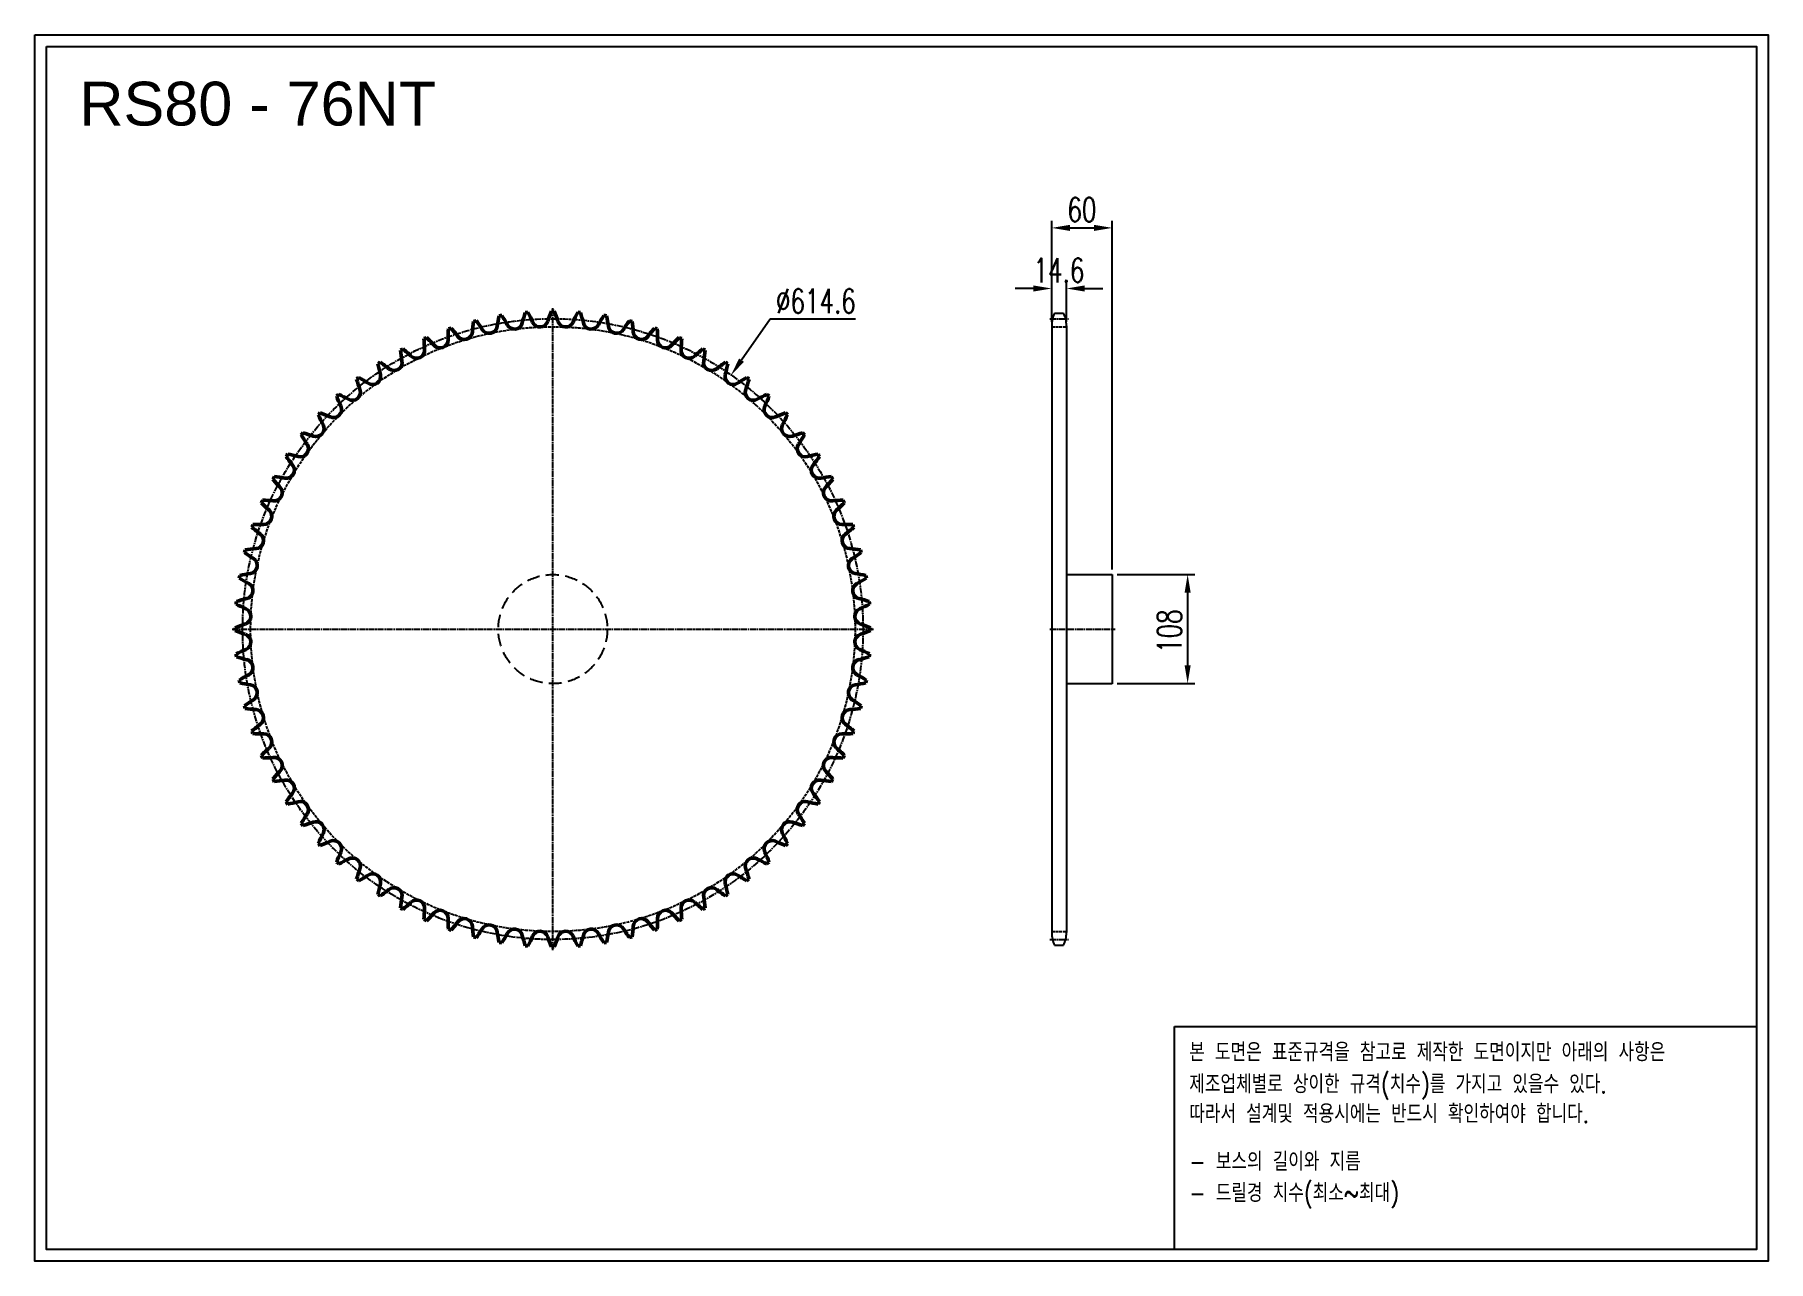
# Model space of a CAD drawing. Header units: millimetres. Extents: x -55033 to -53315, y 22702 to 23916.
import ezdxf

# ---------------------------------------------------------------- set-up
doc = ezdxf.new("R2010")
doc.units = ezdxf.units.MM
for name, pattern in [('AM_ISO02W050', [7.5, 6, -1.5]), ('AM_ISO02W050x2', [3.75, 3, -0.75]), ('AM_ISO08W050', [18, 12, -1.5, 3, -1.5]), ('AM_ISO08W050x2', [9, 6, -0.75, 1.5, -0.75]), ('HIDDEN', [9.525, 6.35, -3.175])]:
    doc.linetypes.add(name, pattern=pattern)
for name, color, linetype, lineweight in [('AM_0N', 7, 'Continuous', 50), ('AM_3N', 6, 'AM_ISO02W050', 25), ('AM_7', 4, 'AM_ISO08W050', 25), ('AM_7N', 4, 'AM_ISO08W050', 25)]:
    doc.layers.add(name, color=color, linetype=linetype, lineweight=lineweight)
doc.layers.add('HL', color=2, linetype='HIDDEN')
doc.layers.add('S-DIM', color=7, linetype='Continuous')
doc.styles.add('HAN', font='ROMANS.shx', dxfattribs={"width": 0.7, "bigfont": 'whgtxt.shx'})
doc.styles.add('HSG', font='SIMPLEX.shx', dxfattribs={"width": 0.7, "bigfont": 'HSG.shx'})
doc.styles.get("Standard").update_dxf_attribs({"font": 'arial.ttf'})
doc.dimstyles.new('APP36', dxfattribs={"dimscale": 10, "dimtxt": 2.4, "dimasz": 1.8, "dimexe": 0.7, "dimexo": 0.5, "dimgap": 0.6, "dimtad": 1, "dimtoh": 1, "dimdec": 1, "dimrnd": 0.01, "dimzin": 9, "dimdsep": 46, "dimtxsty": 'HSG', "dimcen": 0, "dimclrd": 1, "dimclre": 1, "dimclrt": 256, "dimazin": 2, "dimtp": 1, "dimtm": 1, "dimtfac": 0.5, "dimtdec": 1, "dimtofl": 0, "dimtmove": 0, "dimatfit": 3, "dimfxl": 0, "dimtvp": 1, "dimtolj": 2, "dimlwd": -1, "dimlwe": -1, "dimarcsym": 0})

# ---------------------------------------------------------------- blocks, each defined once
blk = doc.blocks.new('*D1')
at = {"layer": 'Defpoints', "color": 0, "transparency": 16777216}
for p in [(-53965.3, 23381.7), (-53965.3, 23273.7), (-53890.6, 23273.7)]:
    blk.add_point(p, dxfattribs=at)
at = {"layer": 'S-DIM', "color": 1, "transparency": 16777216}
for p, q in [((-53960.3, 23381.7), (-53883.6, 23381.7)), ((-53890.6, 23363.7), (-53890.6, 23291.7)), ((-53960.3, 23273.7), (-53883.6, 23273.7))]:
    blk.add_line(p, q, dxfattribs=at)
for points in [[(-53893.6, 23363.7), (-53887.6, 23363.7), (-53890.6, 23381.7)], [(-53893.6, 23291.7), (-53887.6, 23291.7), (-53890.6, 23273.7)]]:
    blk.add_solid(points, dxfattribs=at)
at = {"layer": 'S-DIM', "transparency": 16777216, "insert": (-53908.6, 23325.6), "char_height": 24, "attachment_point": 5, "rotation": 90, "style": 'HSG'}
blk.add_mtext('\\A2;108', dxfattribs=at)
blk = doc.blocks.new('*D2')
at = {"layer": 'Defpoints', "color": 0, "transparency": 16777216}
for p in [(-54010.7, 23664.9), (-54025.3, 23627), (-54010.7, 23627)]:
    blk.add_point(p, dxfattribs=at)
at = {"layer": 'S-DIM', "color": 1, "transparency": 16777216}
for p, q in [((-54025.3, 23632), (-54025.3, 23671.9)), ((-54010.7, 23632), (-54010.7, 23671.9)), ((-54043.3, 23664.9), (-54061.3, 23664.9)), ((-53992.7, 23664.9), (-53974.7, 23664.9))]:
    blk.add_line(p, q, dxfattribs=at)
for points in [[(-54043.3, 23667.9), (-54043.3, 23661.9), (-54025.3, 23664.9)], [(-53992.7, 23667.9), (-53992.7, 23661.9), (-54010.7, 23664.9)]]:
    blk.add_solid(points, dxfattribs=at)
at = {"layer": 'S-DIM', "transparency": 16777216, "insert": (-54018, 23682.9), "char_height": 24, "attachment_point": 5, "style": 'HSG'}
blk.add_mtext('\\A2;14.6', dxfattribs=at)
blk = doc.blocks.new('*D3')
at = {"layer": 'Defpoints', "color": 0, "transparency": 16777216}
for p in [(-53965.3, 23724.9), (-54025.3, 23627), (-53965.3, 23381.7)]:
    blk.add_point(p, dxfattribs=at)
at = {"layer": 'S-DIM', "color": 1, "transparency": 16777216}
for p, q in [((-54025.3, 23632), (-54025.3, 23731.9)), ((-54007.3, 23724.9), (-53983.3, 23724.9)), ((-53965.3, 23386.7), (-53965.3, 23731.9))]:
    blk.add_line(p, q, dxfattribs=at)
for points in [[(-54007.3, 23727.9), (-54007.3, 23721.9), (-54025.3, 23724.9)], [(-53983.3, 23727.9), (-53983.3, 23721.9), (-53965.3, 23724.9)]]:
    blk.add_solid(points, dxfattribs=at)
at = {"layer": 'S-DIM', "transparency": 16777216, "insert": (-53995.3, 23742.9), "char_height": 24, "attachment_point": 5, "style": 'HSG'}
blk.add_mtext('\\A2;60', dxfattribs=at)
blk = doc.blocks.new('*D4')
at = {"layer": 'Defpoints', "color": 0, "transparency": 16777216}
for p in [(-54342.9, 23579.2), (-54696.1, 23076.1)]:
    blk.add_point(p, dxfattribs=at)
at = {"layer": 'S-DIM', "color": 1, "transparency": 16777216}
for p, q in [((-54304.1, 23634.4), (-54332.5, 23593.9)), ((-54219.7, 23634.4), (-54304.1, 23634.4))]:
    blk.add_line(p, q, dxfattribs=at)
blk.add_solid([(-54335, 23595.6), (-54330.1, 23592.2), (-54342.9, 23579.2)], dxfattribs=at)
at = {"layer": 'S-DIM', "transparency": 16777216, "insert": (-54258.9, 23652.4), "char_height": 24, "attachment_point": 5, "style": 'HSG'}
blk.add_mtext('\\A2;∅614.6', dxfattribs=at)
blk = doc.blocks.new('notice1')
at = {"color": 4}
blk.add_lwpolyline([(-22142.12, 1735.9), (-22053.8, 1735.9), (-22053.8, 1702.07), (-22142.12, 1702.07)], close=True, dxfattribs=at)
at = {"color": 4, "style": 'HAN', "width": 0.8}
for s, p in [('본 도면은 표준규격을 참고로 제작한 도면이지만 아래의 사항은', (-22139.9, 1730.62)), ('제조업체별로 상이한 규격(치수)를 가지고 있을수 있다.', (-22139.9, 1725.78)), ('따라서 설계및 적용시에는 반드시 확인하여야 합니다.', (-22139.9, 1721.28)), ('- 보스의 길이와 지름', (-22139.9, 1714.03)), ('- 드릴경 치수(최소~최대)', (-22139.9, 1709.27))]:
    blk.add_text(s, height=2.7949, dxfattribs=at).set_placement(p)

msp = doc.modelspace()

# ---------------------------------------------------------------- linework, layer by layer
for p, q in [((-54022.5, 23640.58), (-54013.5, 23640.58)), ((-54025.3, 23627.88), (-54025.3, 23027.42)), ((-54010.7, 23627.88), (-54010.7, 23027.42)), ((-54010.7, 23381.65), (-53965.3, 23381.65)), ((-53965.3, 23381.65), (-53965.3, 23273.65)), ((-53965.3, 23273.65), (-54010.7, 23273.65)), ((-54022.5, 23014.72), (-54013.5, 23014.72))]:
    msp.add_line(p, q)
for points in [[(-55032.79, 23916.16), (-53315.34, 23916.16), (-53315.34, 22701.79), (-55032.79, 22701.79)], [(-55021.23, 23904.59), (-53326.9, 23904.59), (-53326.9, 22713.36), (-55021.23, 22713.36)]]:
    msp.add_lwpolyline(points, close=True)
for centre, start, end in [((-53995.1, 23627.88), 155.13196, 180), ((-54040.9, 23627.88), 0, 24.86804), ((-53995.1, 23027.42), 180, 204.86804), ((-54040.9, 23027.42), 335.13196, 0)]:
    msp.add_arc(centre, 30.2, start, end)
at = {"layer": 'AM_0N'}
for centre, radius, start, end in [((-54450.91, 23611.31), 148.64, 171.8575, 175.98684), ((-54519.47, 23327.65), 314.68, 103.96063, 104.46042), ((-54714.77, 23544.49), 148.64, 32.43421, 36.56355), ((-54427.72, 23604.68), 148.64, 167.12066, 171.25), ((-54519.47, 23327.65), 314.68, 99.22379, 99.72358), ((-54696.2, 23559.88), 148.64, 27.69737, 31.82671), ((-54405.16, 23596.15), 148.64, 162.38382, 166.51316), ((-54519.47, 23327.65), 314.68, 94.48695, 94.98674), ((-54676.42, 23573.68), 148.64, 22.96053, 27.08986), ((-54532.17, 23634.79), 8.02, 202.96053, 341.77632), ((-54383.37, 23585.8), 148.64, 157.64698, 161.77632), ((-54519.47, 23327.65), 314.68, 89.7501, 90.2499), ((-54655.57, 23585.8), 148.64, 18.22368, 22.35302), ((-54506.77, 23634.79), 8.02, 198.22368, 337.03947), ((-54362.52, 23573.68), 148.64, 152.91014, 157.03947), ((-54519.47, 23327.65), 314.68, 85.01326, 85.51305), ((-54633.78, 23596.15), 148.64, 13.48684, 17.61618), ((-54342.74, 23559.88), 148.64, 148.17329, 152.30263), ((-54519.47, 23327.65), 314.68, 80.27642, 80.77621), ((-54611.22, 23604.68), 148.64, 8.75, 12.87934), ((-54324.17, 23544.49), 148.64, 143.43645, 147.56579), ((-54519.47, 23327.65), 314.68, 75.53958, 76.03937), ((-54588.03, 23611.31), 148.64, 4.01316, 8.1425), ((-54519.47, 23327.65), 314.68, 113.43431, 113.93411), ((-54498.53, 23618.72), 148.64, 181.33119, 185.46053), ((-54747.8, 23509.38), 148.64, 41.90789, 46.03723), ((-54474.57, 23616), 148.64, 176.59435, 180.72368), ((-54519.47, 23327.65), 314.68, 108.69747, 109.19726), ((-54732.01, 23527.62), 148.64, 37.17105, 41.30039), ((-54607.18, 23622.27), 8.02, 217.17105, 355.98684), ((-54582.55, 23628.51), 8.02, 212.43421, 351.25), ((-54557.49, 23632.69), 8.02, 207.69737, 346.51316), ((-54481.45, 23632.69), 8.02, 193.48684, 332.30263), ((-54456.39, 23628.51), 8.02, 188.75, 327.56579), ((-54431.76, 23622.27), 8.02, 184.01316, 322.82895), ((-54306.93, 23527.62), 148.64, 138.69961, 142.82895), ((-54519.47, 23327.65), 314.68, 70.80274, 71.30253), ((-54564.37, 23616), 148.64, 359.27632, 3.40565), ((-54291.14, 23509.38), 148.64, 133.96277, 138.09211), ((-54519.47, 23327.65), 314.68, 66.06589, 66.56569), ((-54540.41, 23618.72), 148.64, 354.53947, 358.66881), ((-54519.47, 23327.65), 314.68, 118.17116, 118.67095), ((-54522.64, 23619.46), 148.64, 186.06803, 190.19737), ((-54762.03, 23489.91), 148.64, 46.64474, 50.77408), ((-54654.48, 23603.82), 8.02, 226.64474, 5.46053), ((-54631.21, 23614.02), 8.02, 221.90789, 0.72368), ((-54407.73, 23614.02), 8.02, 179.27632, 318.09211), ((-54384.46, 23603.82), 8.02, 174.53947, 313.35526), ((-54276.91, 23489.91), 148.64, 129.22592, 133.35526), ((-54519.47, 23327.65), 314.68, 61.32905, 61.82884), ((-54516.3, 23619.46), 148.64, 349.80263, 353.93197), ((-54519.47, 23327.65), 314.68, 122.908, 123.40779), ((-54546.73, 23618.2), 148.64, 190.80487, 194.93421), ((-54774.6, 23469.32), 148.64, 51.38158, 55.51092), ((-54676.82, 23591.72), 8.02, 231.38158, 10.19737), ((-54362.12, 23591.72), 8.02, 169.80263, 308.61842), ((-54264.34, 23469.32), 148.64, 124.48908, 128.61842), ((-54492.21, 23618.2), 148.64, 345.06579, 349.19513), ((-54519.47, 23327.65), 314.68, 56.59221, 57.092), ((-54718.14, 23562.22), 8.02, 240.85526, 19.67105), ((-54519.47, 23327.65), 314.68, 127.64484, 128.14463), ((-54570.63, 23614.96), 148.64, 195.54171, 199.67105), ((-54785.43, 23447.77), 148.64, 56.11842, 60.24776), ((-54698.09, 23577.83), 8.02, 236.11842, 14.93421), ((-54340.85, 23577.83), 8.02, 165.06579, 303.88158), ((-54253.51, 23447.77), 148.64, 119.75224, 123.88158), ((-54320.8, 23562.22), 8.02, 160.32895, 299.14474), ((-54468.31, 23614.96), 148.64, 340.32895, 344.45829), ((-54519.47, 23327.65), 314.68, 51.85537, 52.35516), ((-54736.83, 23545.01), 8.02, 245.59211, 24.40789), ((-54519.47, 23327.65), 314.68, 132.38168, 132.88148), ((-54594.18, 23609.75), 148.64, 200.27856, 204.40789), ((-54794.44, 23425.4), 148.64, 60.85526, 64.9846), ((-54244.5, 23425.4), 148.64, 115.0154, 119.14474), ((-54302.11, 23545.01), 8.02, 155.59211, 294.40789), ((-54444.76, 23609.75), 148.64, 335.59211, 339.72144), ((-54519.47, 23327.65), 314.68, 47.11852, 47.61832), ((-54754.04, 23526.32), 8.02, 250.32895, 29.14474), ((-54519.47, 23327.65), 314.68, 137.11852, 137.61832), ((-54617.22, 23602.62), 148.64, 205.0154, 209.14474), ((-54801.57, 23402.36), 148.64, 65.59211, 69.72144), ((-54237.37, 23402.36), 148.64, 110.27856, 114.40789), ((-54284.9, 23526.32), 8.02, 150.85526, 289.67105), ((-54421.72, 23602.62), 148.64, 330.85526, 334.9846), ((-54519.47, 23327.65), 314.68, 42.38168, 42.88148), ((-54519.47, 23327.65), 314.68, 141.85537, 142.35516), ((-54639.59, 23593.61), 148.64, 209.75224, 213.88158), ((-54806.78, 23378.81), 148.64, 70.32895, 74.45829), ((-54232.16, 23378.81), 148.64, 105.54171, 109.67105), ((-54399.35, 23593.61), 148.64, 326.11842, 330.24776), ((-54519.47, 23327.65), 314.68, 37.64484, 38.14463), ((-54519.47, 23327.65), 314.68, 146.59221, 147.092), ((-54661.14, 23582.78), 148.64, 214.48908, 218.61842), ((-54810.02, 23354.91), 148.64, 75.06579, 79.19513), ((-54769.65, 23506.27), 8.02, 255.06579, 33.88158), ((-54269.29, 23506.27), 8.02, 146.11842, 284.93421), ((-54228.92, 23354.91), 148.64, 100.80487, 104.93421), ((-54377.8, 23582.78), 148.64, 321.38158, 325.51092), ((-54519.47, 23327.65), 314.68, 32.908, 33.40779), ((-54519.47, 23327.65), 314.68, 151.32905, 151.82884), ((-54811.28, 23330.82), 148.64, 79.80263, 83.93197), ((-54783.54, 23485), 8.02, 259.80263, 38.61842), ((-54255.4, 23485), 8.02, 141.38158, 280.19737), ((-54227.66, 23330.82), 148.64, 96.06803, 100.19737), ((-54519.47, 23327.65), 314.68, 28.17116, 28.67095), ((-54681.73, 23570.21), 148.64, 219.22592, 223.35526), ((-54795.64, 23462.66), 8.02, 264.53947, 43.35526), ((-54243.31, 23462.66), 8.02, 136.64474, 275.46053), ((-54357.21, 23570.21), 148.64, 316.64474, 320.77408), ((-54519.47, 23327.65), 314.68, 156.06589, 156.56569), ((-54701.2, 23555.98), 148.64, 223.96277, 228.09211), ((-54810.54, 23306.71), 148.64, 84.53947, 88.66881), ((-54805.84, 23439.39), 8.02, 269.27632, 48.09211), ((-54228.4, 23306.71), 148.64, 91.33119, 95.46053), ((-54233.1, 23439.39), 8.02, 131.90789, 270.72368), ((-54337.74, 23555.98), 148.64, 311.90789, 316.03723), ((-54519.47, 23327.65), 314.68, 23.43431, 23.93411), ((-54519.47, 23327.65), 314.68, 160.80274, 161.30253), ((-54719.44, 23540.19), 148.64, 228.69961, 232.82895), ((-54807.82, 23282.75), 148.64, 89.27632, 93.40565), ((-54231.12, 23282.75), 148.64, 86.59435, 90.72368), ((-54319.5, 23540.19), 148.64, 307.17105, 311.30039), ((-54519.47, 23327.65), 314.68, 18.69747, 19.19726), ((-54814.09, 23415.36), 8.02, 274.01316, 52.82895), ((-54224.85, 23415.36), 8.02, 127.17105, 265.98684), ((-54519.47, 23327.65), 314.68, 165.53958, 166.03937), ((-54736.31, 23522.95), 148.64, 233.43645, 237.56579), ((-54803.13, 23259.09), 148.64, 94.01316, 98.1425), ((-54820.33, 23390.73), 8.02, 278.75, 57.56579), ((-54218.61, 23390.73), 8.02, 122.43421, 261.25), ((-54235.81, 23259.09), 148.64, 81.8575, 85.98684), ((-54302.63, 23522.95), 148.64, 302.43421, 306.56355), ((-54519.47, 23327.65), 314.68, 13.96063, 14.46042), ((-54519.47, 23327.65), 314.68, 170.27642, 170.77621), ((-54751.7, 23504.38), 148.64, 238.17329, 242.30263), ((-54796.5, 23235.9), 148.64, 98.75, 102.87934), ((-54242.44, 23235.9), 148.64, 77.12066, 81.25), ((-54287.25, 23504.38), 148.64, 297.69737, 301.82671), ((-54519.47, 23327.65), 314.68, 9.22379, 9.72358), ((-54787.97, 23213.34), 148.64, 103.48684, 107.61618), ((-54824.51, 23365.67), 8.02, 283.48684, 62.30263), ((-54214.43, 23365.67), 8.02, 117.69737, 256.51316), ((-54250.97, 23213.34), 148.64, 72.38382, 76.51316), ((-54519.47, 23327.65), 314.68, 175.01326, 175.51305), ((-54765.5, 23484.6), 148.64, 242.91014, 247.03947), ((-54826.61, 23340.35), 8.02, 288.22368, 67.03947), ((-54212.33, 23340.35), 8.02, 112.96053, 251.77632), ((-54273.44, 23484.6), 148.64, 292.96053, 297.08986), ((-54519.47, 23327.65), 314.68, 4.48695, 4.98674), ((-54519.47, 23327.65), 314.68, 179.7501, 180.2499), ((-54777.62, 23191.55), 148.64, 108.22368, 112.35302), ((-54777.62, 23463.75), 148.64, 247.64698, 251.77632), ((-54261.32, 23191.55), 148.64, 67.64698, 71.77632), ((-54261.32, 23463.75), 148.64, 288.22368, 292.35302), ((-54519.47, 23327.65), 314.68, 359.7501, 0.2499), ((-54765.5, 23170.7), 148.64, 112.96053, 117.08986), ((-54826.61, 23314.95), 8.02, 292.96053, 71.77632), ((-54212.33, 23314.95), 8.02, 108.22368, 247.03947), ((-54273.44, 23170.7), 148.64, 62.91014, 67.03947), ((-54519.47, 23327.65), 314.68, 184.48695, 184.98674), ((-54787.97, 23441.96), 148.64, 252.38382, 256.51316), ((-54824.51, 23289.63), 8.02, 297.69737, 76.51316), ((-54214.43, 23289.63), 8.02, 103.48684, 242.30263), ((-54250.97, 23441.96), 148.64, 283.48684, 287.61618), ((-54519.47, 23327.65), 314.68, 355.01326, 355.51305), ((-54751.7, 23150.92), 148.64, 117.69737, 121.82671), ((-54519.47, 23327.65), 314.68, 189.22379, 189.72358), ((-54796.5, 23419.4), 148.64, 257.12066, 261.25), ((-54820.33, 23264.57), 8.02, 302.43421, 81.25), ((-54218.61, 23264.57), 8.02, 98.75, 237.56579), ((-54242.44, 23419.4), 148.64, 278.75, 282.87934), ((-54287.25, 23150.92), 148.64, 58.17329, 62.30263), ((-54519.47, 23327.65), 314.68, 350.27642, 350.77621), ((-54736.31, 23132.35), 148.64, 122.43421, 126.56355), ((-54302.63, 23132.35), 148.64, 53.43645, 57.56579), ((-54519.47, 23327.65), 314.68, 193.96063, 194.46042), ((-54803.13, 23396.21), 148.64, 261.8575, 265.98684), ((-54814.09, 23239.94), 8.02, 307.17105, 85.98684), ((-54224.85, 23239.94), 8.02, 94.01316, 232.82895), ((-54235.81, 23396.21), 148.64, 274.01316, 278.1425), ((-54519.47, 23327.65), 314.68, 345.53958, 346.03937), ((-54719.44, 23115.11), 148.64, 127.17105, 131.30039), ((-54519.47, 23327.65), 314.68, 198.69747, 199.19726), ((-54807.82, 23372.55), 148.64, 266.59435, 270.72368), ((-54805.84, 23215.91), 8.02, 311.90789, 90.72368), ((-54233.1, 23215.91), 8.02, 89.27632, 228.09211), ((-54231.12, 23372.55), 148.64, 269.27632, 273.40565), ((-54319.5, 23115.11), 148.64, 48.69961, 52.82895), ((-54519.47, 23327.65), 314.68, 340.80274, 341.30253), ((-54701.2, 23099.32), 148.64, 131.90789, 136.03723), ((-54337.74, 23099.32), 148.64, 43.96277, 48.09211), ((-54519.47, 23327.65), 314.68, 203.43431, 203.93411), ((-54810.54, 23348.59), 148.64, 271.33119, 275.46053), ((-54681.73, 23085.09), 148.64, 136.64474, 140.77408), ((-54795.64, 23192.64), 8.02, 316.64474, 95.46053), ((-54243.31, 23192.64), 8.02, 84.53947, 223.35526), ((-54357.21, 23085.09), 148.64, 39.22592, 43.35526), ((-54228.4, 23348.59), 148.64, 264.53947, 268.66881), ((-54519.47, 23327.65), 314.68, 336.06589, 336.56569), ((-54519.47, 23327.65), 314.68, 208.17116, 208.67095), ((-54811.28, 23324.48), 148.64, 276.06803, 280.19737), ((-54783.54, 23170.3), 8.02, 321.38158, 100.19737), ((-54255.4, 23170.3), 8.02, 79.80263, 218.61842), ((-54227.66, 23324.48), 148.64, 259.80263, 263.93197), ((-54519.47, 23327.65), 314.68, 331.32905, 331.82884), ((-54661.14, 23072.52), 148.64, 141.38158, 145.51092), ((-54519.47, 23327.65), 314.68, 212.908, 213.40779), ((-54810.02, 23300.39), 148.64, 280.80487, 284.93421), ((-54769.65, 23149.03), 8.02, 326.11842, 104.93421), ((-54269.29, 23149.03), 8.02, 75.06579, 213.88158), ((-54228.92, 23300.39), 148.64, 255.06579, 259.19513), ((-54377.8, 23072.52), 148.64, 34.48908, 38.61842), ((-54519.47, 23327.65), 314.68, 326.59221, 327.092), ((-54639.59, 23061.69), 148.64, 146.11842, 150.24776), ((-54519.47, 23327.65), 314.68, 217.64484, 218.14463), ((-54806.78, 23276.49), 148.64, 285.54171, 289.67105), ((-54754.04, 23128.98), 8.02, 330.85526, 109.67105), ((-54284.9, 23128.98), 8.02, 70.32895, 209.14474), ((-54232.16, 23276.49), 148.64, 250.32895, 254.45829), ((-54399.35, 23061.69), 148.64, 29.75224, 33.88158), ((-54519.47, 23327.65), 314.68, 321.85537, 322.35516), ((-54617.22, 23052.68), 148.64, 150.85526, 154.9846), ((-54801.57, 23252.94), 148.64, 290.27856, 294.40789), ((-54736.83, 23110.29), 8.02, 335.59211, 114.40789), ((-54302.11, 23110.29), 8.02, 65.59211, 204.40789), ((-54237.37, 23252.94), 148.64, 245.59211, 249.72144), ((-54421.72, 23052.68), 148.64, 25.0154, 29.14474), ((-54519.47, 23327.65), 314.68, 222.38168, 222.88148), ((-54594.18, 23045.55), 148.64, 155.59211, 159.72144), ((-54794.44, 23229.9), 148.64, 295.0154, 299.14474), ((-54718.14, 23093.08), 8.02, 340.32895, 119.14474), ((-54320.8, 23093.08), 8.02, 60.85526, 199.67105), ((-54244.5, 23229.9), 148.64, 240.85526, 244.9846), ((-54444.76, 23045.55), 148.64, 20.27856, 24.40789), ((-54519.47, 23327.65), 314.68, 317.11852, 317.61832), ((-54519.47, 23327.65), 314.68, 227.11852, 227.61832), ((-54570.63, 23040.34), 148.64, 160.32895, 164.45829), ((-54785.43, 23207.53), 148.64, 299.75224, 303.88158), ((-54698.09, 23077.47), 8.02, 345.06579, 123.88158), ((-54340.85, 23077.47), 8.02, 56.11842, 194.93421), ((-54253.51, 23207.53), 148.64, 236.11842, 240.24776), ((-54468.31, 23040.34), 148.64, 15.54171, 19.67105), ((-54519.47, 23327.65), 314.68, 312.38168, 312.88148), ((-54519.47, 23327.65), 314.68, 231.85537, 232.35516), ((-54546.73, 23037.1), 148.64, 165.06579, 169.19513), ((-54774.6, 23185.98), 148.64, 304.48908, 308.61842), ((-54676.82, 23063.58), 8.02, 349.80263, 128.61842), ((-54362.12, 23063.58), 8.02, 51.38158, 190.19737), ((-54264.34, 23185.98), 148.64, 231.38158, 235.51092), ((-54492.21, 23037.1), 148.64, 10.80487, 14.93421), ((-54519.47, 23327.65), 314.68, 307.64484, 308.14463), ((-54519.47, 23327.65), 314.68, 236.59221, 237.092), ((-54522.64, 23035.84), 148.64, 169.80263, 173.93197), ((-54519.47, 23327.65), 314.68, 241.32905, 241.82884), ((-54762.03, 23165.39), 148.64, 309.22592, 313.35526), ((-54654.48, 23051.49), 8.02, 354.53947, 133.35526), ((-54498.53, 23036.58), 148.64, 174.53947, 178.66881), ((-54631.21, 23041.28), 8.02, 359.27632, 138.09211), ((-54407.73, 23041.28), 8.02, 41.90789, 180.72368), ((-54384.46, 23051.49), 8.02, 46.64474, 185.46053), ((-54540.41, 23036.58), 148.64, 1.33119, 5.46053), ((-54276.91, 23165.39), 148.64, 226.64474, 230.77408), ((-54519.47, 23327.65), 314.68, 298.17116, 298.67095), ((-54516.3, 23035.84), 148.64, 6.06803, 10.19737), ((-54519.47, 23327.65), 314.68, 302.908, 303.40779), ((-54519.47, 23327.65), 314.68, 246.06589, 246.56569), ((-54747.8, 23145.92), 148.64, 313.96277, 318.09211), ((-54474.57, 23039.3), 148.64, 179.27632, 183.40565), ((-54732.01, 23127.68), 148.64, 318.69961, 322.82895), ((-54607.18, 23033.03), 8.02, 4.01316, 142.82895), ((-54450.91, 23043.99), 148.64, 184.01316, 188.1425), ((-54582.55, 23026.79), 8.02, 8.75, 147.56579), ((-54456.39, 23026.79), 8.02, 32.43421, 171.25), ((-54588.03, 23043.99), 148.64, 351.8575, 355.98684), ((-54431.76, 23033.03), 8.02, 37.17105, 175.98684), ((-54306.93, 23127.68), 148.64, 217.17105, 221.30039), ((-54564.37, 23039.3), 148.64, 356.59435, 0.72368), ((-54291.14, 23145.92), 148.64, 221.90789, 226.03723), ((-54519.47, 23327.65), 314.68, 293.43431, 293.93411), ((-54519.47, 23327.65), 314.68, 250.80274, 251.30253), ((-54519.47, 23327.65), 314.68, 255.53958, 256.03937), ((-54714.77, 23110.81), 148.64, 323.43645, 327.56579), ((-54427.72, 23050.62), 148.64, 188.75, 192.87934), ((-54519.47, 23327.65), 314.68, 260.27642, 260.77621), ((-54696.2, 23095.43), 148.64, 328.17329, 332.30263), ((-54557.49, 23022.61), 8.02, 13.48684, 152.30263), ((-54405.16, 23059.15), 148.64, 193.48684, 197.61618), ((-54519.47, 23327.65), 314.68, 265.01326, 265.51305), ((-54676.42, 23081.62), 148.64, 332.91014, 337.03947), ((-54532.17, 23020.51), 8.02, 18.22368, 157.03947), ((-54383.37, 23069.5), 148.64, 198.22368, 202.35302), ((-54655.57, 23069.5), 148.64, 337.64698, 341.77632), ((-54506.77, 23020.51), 8.02, 22.96053, 161.77632), ((-54362.52, 23081.62), 148.64, 202.96053, 207.08986), ((-54519.47, 23327.65), 314.68, 274.48695, 274.98674), ((-54633.78, 23059.15), 148.64, 342.38382, 346.51316), ((-54481.45, 23022.61), 8.02, 27.69737, 166.51316), ((-54342.74, 23095.43), 148.64, 207.69737, 211.82671), ((-54519.47, 23327.65), 314.68, 279.22379, 279.72358), ((-54611.22, 23050.62), 148.64, 347.12066, 351.25), ((-54324.17, 23110.81), 148.64, 212.43421, 216.56355), ((-54519.47, 23327.65), 314.68, 283.96063, 284.46042), ((-54519.47, 23327.65), 314.68, 288.69747, 289.19726), ((-54519.47, 23327.65), 314.68, 269.7501, 270.2499)]:
    msp.add_arc(centre, radius, start, end, dxfattribs=at)
at = {"layer": 'AM_3N', "linetype": 'AM_ISO02W050x2'}
for p, q in [((-54025.3, 23627.03), (-54010.7, 23627.03)), ((-54025.3, 23028.27), (-54010.7, 23028.27))]:
    msp.add_line(p, q, dxfattribs=at)
msp.add_circle((-54519.47, 23327.65), 299.38, dxfattribs=at)
at = {"layer": 'AM_7', "linetype": 'AM_ISO08W050x2'}
for p, q in [((-54027.24, 23634.97), (-54008.75, 23634.97)), ((-54027.24, 23327.65), (-53962.48, 23327.65)), ((-54027.24, 23020.33), (-54008.75, 23020.33))]:
    msp.add_line(p, q, dxfattribs=at)
msp.add_circle((-54519.47, 23327.65), 307.32, dxfattribs=at)
at = {"layer": 'AM_7N', "linetype": 'AM_ISO08W050x2'}
for p, q in [((-54519.47, 23009.97), (-54519.47, 23645.33)), ((-54837.15, 23327.65), (-54201.79, 23327.65))]:
    msp.add_line(p, q, dxfattribs=at)
at = {"layer": 'HL', "ltscale": 2}
msp.add_circle((-54519.47, 23327.65), 54, dxfattribs=at)

# ---------------------------------------------------------------- block references
at = {"xscale": 6.527910445055999, "yscale": 6.527910445055999, "zscale": 6.527910445055999}
msp.add_blockref('notice1', (90638.31, 11602.41), dxfattribs=at)

# ---------------------------------------------------------------- texts
msp.add_text('RS80 - 76NT', height=43.3701).set_placement((-54988.56, 23826.23))

# ---------------------------------------------------------------- dimensions: what is measured, and where the dimension line sits
at = {"layer": 'S-DIM'}
dim = msp.add_linear_dim(base=(-53965.3, 23724.85), p1=(-54025.3, 23627.03), p2=(-53965.3, 23381.65), dimstyle='APP36', dxfattribs=at)
dim.commit()
dim.dimension.update_dxf_attribs({"geometry": '*D3', "text_midpoint": (-53995.3, 23742.85)})
dim = msp.add_linear_dim(base=(-54010.7, 23664.85), p1=(-54025.3, 23627.03), p2=(-54010.7, 23627.03), dimstyle='APP36', dxfattribs=at)
dim.commit()
dim.dimension.update_dxf_attribs({"geometry": '*D2', "text_midpoint": (-54018, 23664.85), "dimtype": 128})
dim = msp.add_diameter_dim_2p(p1=(-54696.07, 23076.14), p2=(-54342.87, 23579.16), dimstyle='APP36', dxfattribs=at)
dim.commit()
dim.dimension.update_dxf_attribs({"geometry": '*D4', "text_midpoint": (-54258.9, 23634.38), "dimtype": 131})
dim = msp.add_linear_dim(base=(-53890.55, 23273.65), p1=(-53965.3, 23381.65), p2=(-53965.3, 23273.65), angle=90, dimstyle='APP36', dxfattribs=at)
dim.commit()
dim.dimension.update_dxf_attribs({"geometry": '*D1', "text_midpoint": (-53890.55, 23325.61), "dimtype": 128})

doc.saveas('drawing.dxf')
